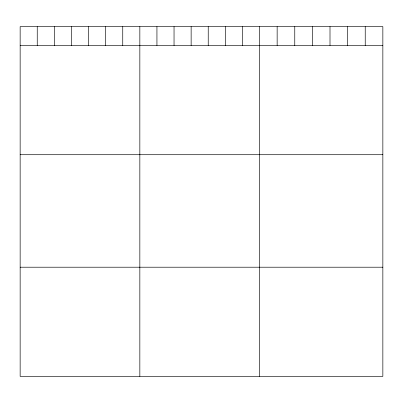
<?xml version="1.0" encoding="UTF-8"?>
<svg xmlns="http://www.w3.org/2000/svg" width="403" height="403" viewBox="0 0 403 403"><rect width="100%" height="100%" fill="white"/><g stroke="black" fill="none" stroke-linecap="round" stroke-linejoin="round"><path stroke-width="0.6" d="M382.85 45.519L382.85 376.397L20.15 376.397L20.15 26.603L382.85 26.603L382.85 45.519L20.15 45.519M20.15 154.712L382.85 154.712M20.15 267.209L382.85 267.209M365.234 26.603L365.234 45.519M347.618 26.603L347.618 45.519M330.002 26.603L330.002 45.519M312.38 26.603L312.38 45.519M294.764 26.603L294.764 45.519M277.148 26.603L277.148 45.519M259.532 26.603L259.532 376.397M242.435 26.603L242.435 45.519M225.332 26.603L225.332 45.519M208.235 26.603L208.235 45.519M191.138 26.603L191.138 45.519M174.041 26.603L174.041 45.519M156.938 26.603L156.938 45.519M139.841 26.603L139.841 376.397M122.744 26.603L122.744 45.519M105.641 26.603L105.641 45.519M88.544 26.603L88.544 45.519M71.447 26.603L71.447 45.519M54.35 26.603L54.35 45.519M37.247 26.603L37.247 45.519"/></g></svg>
